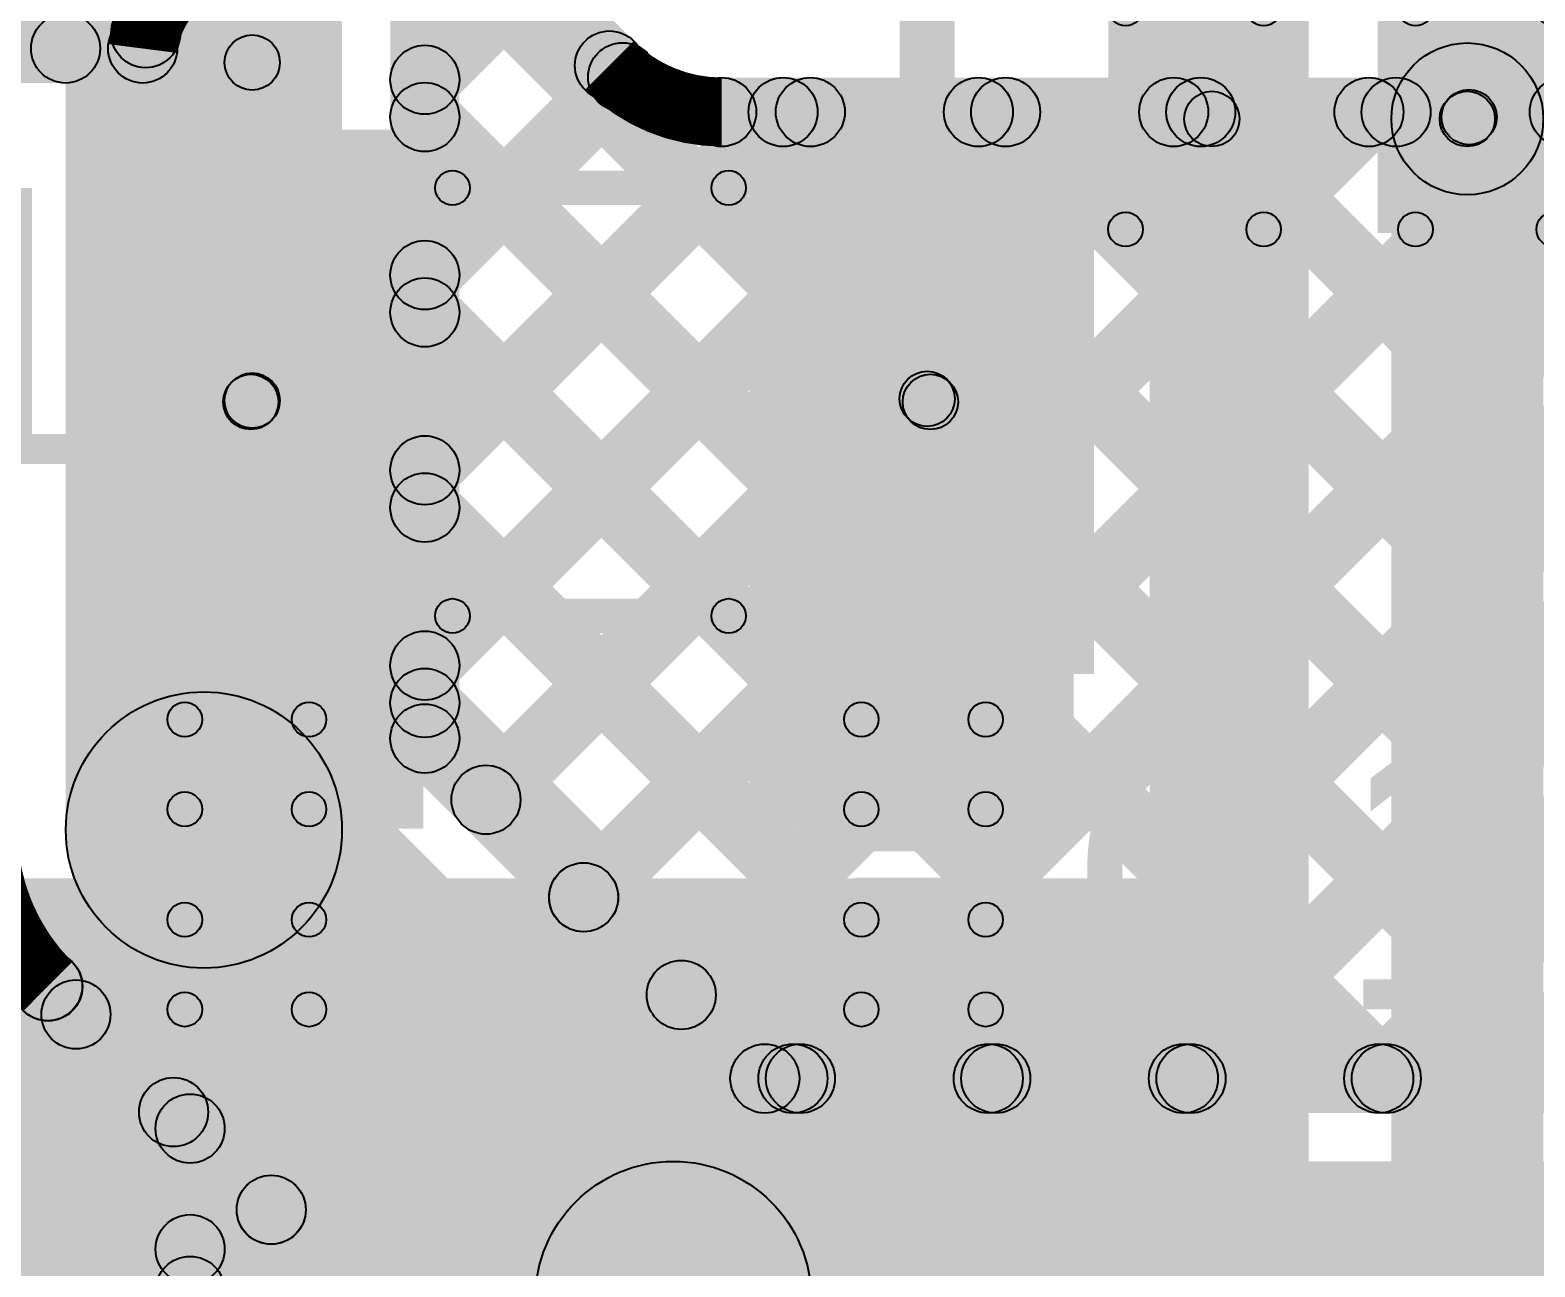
# Model space of a CAD drawing. Header units: millimetres. Extents: x -0.08 to 5.25, y -0.08 to 2.73.
# Drawn here: x 0.8248 to 1.0428, y 1.3357 to 1.5149 of the extents above; entities that cross this region are included whole.
import ezdxf

# ---------------------------------------------------------------- set-up
doc = ezdxf.new("R2010")
doc.units = ezdxf.units.MM
doc.header["$MEASUREMENT"] = 0
for name, color, linetype in [('BottomLayer', 5, 'Continuous'), ('TopLayer', 1, 'Continuous'), ('TopOverlay', 2, 'Continuous'), ('TopPaste', 8, 'Continuous'), ('TopSolder', 216, 'Continuous')]:
    doc.layers.add(name, color=color, linetype=linetype)

# ---------------------------------------------------------------- blocks, each defined once
blk = doc.blocks.new('C___0201_29')
at = {"layer": 'TopLayer'}
for points in [[(-0.01772, 0.00591), (-0.00591, 0.00591), (-0.00591, -0.00591), (-0.01772, -0.00591)], [(0.00591, 0.00591), (0.01772, 0.00591), (0.01772, -0.00591), (0.00591, -0.00591)]]:
    blk.add_hatch(color=1, dxfattribs=at).paths.add_polyline_path(points)
at = {"layer": 'TopOverlay'}
h = blk.add_hatch(color=2, dxfattribs=at)
edge = h.paths.add_edge_path()
edge.add_arc((-0.021, 0.009), 0.0025, 0, 360)
h = blk.add_hatch(color=2, dxfattribs=at)
edge = h.paths.add_edge_path()
edge.add_arc((-0.021, 0.009), 0.0025, 0, 360)
for points in [[(-0.021, 0.0065), (-0.021, 0.0115), (-0.008, 0.0115), (-0.008, 0.0065)], [(0.008, 0.0065), (0.008, 0.0115), (0.021, 0.0115), (0.021, 0.0065)], [(-0.0235, 0.009), (-0.0185, 0.009), (-0.0185, -0.009), (-0.0235, -0.009)], [(0.0185, 0.009), (0.0235, 0.009), (0.0235, -0.009), (0.0185, -0.009)], [(-0.021, -0.0115), (-0.021, -0.0065), (-0.008, -0.0065), (-0.008, -0.0115)], [(0.008, -0.0115), (0.008, -0.0065), (0.021, -0.0065), (0.021, -0.0115)]]:
    blk.add_hatch(color=2, dxfattribs=at).paths.add_polyline_path(points)
h = blk.add_hatch(color=2, dxfattribs=at)
edge = h.paths.add_edge_path()
edge.add_arc((-0.008, 0.009), 0.0025, 0, 360)
h = blk.add_hatch(color=2, dxfattribs=at)
edge = h.paths.add_edge_path()
edge.add_arc((0.008, 0.009), 0.0025, 0, 360)
h = blk.add_hatch(color=2, dxfattribs=at)
edge = h.paths.add_edge_path()
edge.add_arc((0.021, 0.009), 0.0025, 0, 360)
h = blk.add_hatch(color=2, dxfattribs=at)
edge = h.paths.add_edge_path()
edge.add_arc((0.021, 0.009), 0.0025, 0, 360)
h = blk.add_hatch(color=2, dxfattribs=at)
edge = h.paths.add_edge_path()
edge.add_arc((-0.021, -0.009), 0.0025, 0, 360)
h = blk.add_hatch(color=2, dxfattribs=at)
edge = h.paths.add_edge_path()
edge.add_arc((-0.021, -0.009), 0.0025, 0, 360)
h = blk.add_hatch(color=2, dxfattribs=at)
edge = h.paths.add_edge_path()
edge.add_arc((-0.008, -0.009), 0.0025, 0, 360)
h = blk.add_hatch(color=2, dxfattribs=at)
edge = h.paths.add_edge_path()
edge.add_arc((0.008, -0.009), 0.0025, 0, 360)
h = blk.add_hatch(color=2, dxfattribs=at)
edge = h.paths.add_edge_path()
edge.add_arc((0.021, -0.009), 0.0025, 0, 360)
h = blk.add_hatch(color=2, dxfattribs=at)
edge = h.paths.add_edge_path()
edge.add_arc((0.021, -0.009), 0.0025, 0, 360)
at = {"layer": 'TopPaste'}
for points in [[(-0.01772, 0.00591), (-0.00591, 0.00591), (-0.00591, -0.00591), (-0.01772, -0.00591)], [(0.00591, 0.00591), (0.01772, 0.00591), (0.01772, -0.00591), (0.00591, -0.00591)]]:
    blk.add_hatch(color=8, dxfattribs=at).paths.add_polyline_path(points)
at = {"layer": 'TopSolder'}
for points in [[(-0.02172, 0.00991), (-0.00191, 0.00991), (-0.00191, -0.00991), (-0.02172, -0.00991)], [(0.00191, 0.00991), (0.02172, 0.00991), (0.02172, -0.00991), (0.00191, -0.00991)]]:
    blk.add_hatch(color=216, dxfattribs=at).paths.add_polyline_path(points)
at = {"layer": 'TopOverlay'}
for centre in [(-0.021, 0.009), (-0.021, 0.009), (-0.008, 0.009), (0.008, 0.009), (0.021, 0.009), (0.021, 0.009), (-0.021, -0.009), (-0.021, -0.009), (-0.008, -0.009), (0.008, -0.009), (0.021, -0.009), (0.021, -0.009)]:
    blk.add_circle(centre, 0.0025, dxfattribs=at)
blk = doc.blocks.new('NX3215SA_32_768K_STD_MUA_8_43')
at = {"layer": 'TopLayer'}
for points in [[(-0.0689, 0.03543), (-0.02953, 0.03543), (-0.02953, -0.03543), (-0.0689, -0.03543)], [(0.02953, 0.03543), (0.0689, 0.03543), (0.0689, -0.03543), (0.02953, -0.03543)]]:
    blk.add_hatch(color=1, dxfattribs=at).paths.add_polyline_path(points)
at = {"layer": 'TopOverlay'}
h = blk.add_hatch(color=2, dxfattribs=at)
edge = h.paths.add_edge_path()
edge.add_arc((-0.02, 0.031), 0.0025, 0, 360)
for points in [[(0.02, 0.0335), (0.02, 0.0285), (-0.02, 0.0285), (-0.02, 0.0335)], [(0.02, -0.0285), (0.02, -0.0335), (-0.02, -0.0335), (-0.02, -0.0285)]]:
    blk.add_hatch(color=2, dxfattribs=at).paths.add_polyline_path(points)
h = blk.add_hatch(color=2, dxfattribs=at)
edge = h.paths.add_edge_path()
edge.add_arc((0.02, 0.031), 0.0025, 0, 360)
h = blk.add_hatch(color=2, dxfattribs=at)
edge = h.paths.add_edge_path()
edge.add_arc((-0.02, -0.031), 0.0025, 0, 360)
h = blk.add_hatch(color=2, dxfattribs=at)
edge = h.paths.add_edge_path()
edge.add_arc((0.02, -0.031), 0.0025, 0, 360)
at = {"layer": 'TopPaste'}
for points in [[(-0.0689, 0.03543), (-0.02953, 0.03543), (-0.02953, -0.03543), (-0.0689, -0.03543)], [(0.02953, 0.03543), (0.0689, 0.03543), (0.0689, -0.03543), (0.02953, -0.03543)]]:
    blk.add_hatch(color=8, dxfattribs=at).paths.add_polyline_path(points)
at = {"layer": 'TopSolder'}
for points in [[(-0.0729, 0.03943), (-0.02553, 0.03943), (-0.02553, -0.03943), (-0.0729, -0.03943)], [(0.02553, 0.03943), (0.0729, 0.03943), (0.0729, -0.03943), (0.02553, -0.03943)]]:
    blk.add_hatch(color=216, dxfattribs=at).paths.add_polyline_path(points)
at = {"layer": 'TopOverlay'}
for centre in [(-0.02, 0.031), (0.02, 0.031), (-0.02, -0.031), (0.02, -0.031)]:
    blk.add_circle(centre, 0.0025, dxfattribs=at)
blk = doc.blocks.new('C___0201_86')
at = {"layer": 'TopLayer'}
for points in [[(-0.01772, 0.00591), (-0.00591, 0.00591), (-0.00591, -0.00591), (-0.01772, -0.00591)], [(0.00591, 0.00591), (0.01772, 0.00591), (0.01772, -0.00591), (0.00591, -0.00591)]]:
    blk.add_hatch(color=1, dxfattribs=at).paths.add_polyline_path(points)
at = {"layer": 'TopOverlay'}
h = blk.add_hatch(color=2, dxfattribs=at)
edge = h.paths.add_edge_path()
edge.add_arc((-0.021, 0.009), 0.0025, 0, 360)
h = blk.add_hatch(color=2, dxfattribs=at)
edge = h.paths.add_edge_path()
edge.add_arc((-0.021, 0.009), 0.0025, 0, 360)
for points in [[(-0.021, 0.0065), (-0.021, 0.0115), (-0.008, 0.0115), (-0.008, 0.0065)], [(0.008, 0.0065), (0.008, 0.0115), (0.021, 0.0115), (0.021, 0.0065)], [(-0.0235, 0.009), (-0.0185, 0.009), (-0.0185, -0.009), (-0.0235, -0.009)], [(0.0185, 0.009), (0.0235, 0.009), (0.0235, -0.009), (0.0185, -0.009)], [(-0.021, -0.0115), (-0.021, -0.0065), (-0.008, -0.0065), (-0.008, -0.0115)], [(0.008, -0.0115), (0.008, -0.0065), (0.021, -0.0065), (0.021, -0.0115)]]:
    blk.add_hatch(color=2, dxfattribs=at).paths.add_polyline_path(points)
h = blk.add_hatch(color=2, dxfattribs=at)
edge = h.paths.add_edge_path()
edge.add_arc((-0.008, 0.009), 0.0025, 0, 360)
h = blk.add_hatch(color=2, dxfattribs=at)
edge = h.paths.add_edge_path()
edge.add_arc((0.008, 0.009), 0.0025, 0, 360)
h = blk.add_hatch(color=2, dxfattribs=at)
edge = h.paths.add_edge_path()
edge.add_arc((0.021, 0.009), 0.0025, 0, 360)
h = blk.add_hatch(color=2, dxfattribs=at)
edge = h.paths.add_edge_path()
edge.add_arc((0.021, 0.009), 0.0025, 0, 360)
h = blk.add_hatch(color=2, dxfattribs=at)
edge = h.paths.add_edge_path()
edge.add_arc((-0.021, -0.009), 0.0025, 0, 360)
h = blk.add_hatch(color=2, dxfattribs=at)
edge = h.paths.add_edge_path()
edge.add_arc((-0.021, -0.009), 0.0025, 0, 360)
h = blk.add_hatch(color=2, dxfattribs=at)
edge = h.paths.add_edge_path()
edge.add_arc((-0.008, -0.009), 0.0025, 0, 360)
h = blk.add_hatch(color=2, dxfattribs=at)
edge = h.paths.add_edge_path()
edge.add_arc((0.008, -0.009), 0.0025, 0, 360)
h = blk.add_hatch(color=2, dxfattribs=at)
edge = h.paths.add_edge_path()
edge.add_arc((0.021, -0.009), 0.0025, 0, 360)
h = blk.add_hatch(color=2, dxfattribs=at)
edge = h.paths.add_edge_path()
edge.add_arc((0.021, -0.009), 0.0025, 0, 360)
at = {"layer": 'TopPaste'}
for points in [[(-0.01772, 0.00591), (-0.00591, 0.00591), (-0.00591, -0.00591), (-0.01772, -0.00591)], [(0.00591, 0.00591), (0.01772, 0.00591), (0.01772, -0.00591), (0.00591, -0.00591)]]:
    blk.add_hatch(color=8, dxfattribs=at).paths.add_polyline_path(points)
at = {"layer": 'TopSolder'}
for points in [[(-0.02172, 0.00991), (-0.00191, 0.00991), (-0.00191, -0.00991), (-0.02172, -0.00991)], [(0.00191, 0.00991), (0.02172, 0.00991), (0.02172, -0.00991), (0.00191, -0.00991)]]:
    blk.add_hatch(color=216, dxfattribs=at).paths.add_polyline_path(points)
at = {"layer": 'TopOverlay'}
for centre in [(-0.021, 0.009), (-0.021, 0.009), (-0.008, 0.009), (0.008, 0.009), (0.021, 0.009), (0.021, 0.009), (-0.021, -0.009), (-0.021, -0.009), (-0.008, -0.009), (0.008, -0.009), (0.021, -0.009), (0.021, -0.009)]:
    blk.add_circle(centre, 0.0025, dxfattribs=at)
blk = doc.blocks.new('C___0402_89')
at = {"layer": 'TopLayer'}
for points in [[(-0.0275, -0.0125), (-0.0275, 0.0125), (-0.0095, 0.0125), (-0.0095, -0.0125)], [(0.0095, -0.0125), (0.0095, 0.0125), (0.0275, 0.0125), (0.0275, -0.0125)]]:
    blk.add_hatch(color=1, dxfattribs=at).paths.add_polyline_path(points)
at = {"layer": 'TopOverlay'}
h = blk.add_hatch(color=2, dxfattribs=at)
edge = h.paths.add_edge_path()
edge.add_arc((-0.031, 0.016), 0.0025, 0, 360)
h = blk.add_hatch(color=2, dxfattribs=at)
edge = h.paths.add_edge_path()
edge.add_arc((-0.031, 0.016), 0.0025, 0, 360)
for points in [[(-0.011, 0.0185), (-0.011, 0.0135), (-0.031, 0.0135), (-0.031, 0.0185)], [(0.031, 0.0185), (0.031, 0.0135), (0.011, 0.0135), (0.011, 0.0185)], [(-0.0335, 0.016), (-0.0285, 0.016), (-0.0285, -0.016), (-0.0335, -0.016)], [(0.0285, 0.016), (0.0335, 0.016), (0.0335, -0.016), (0.0285, -0.016)], [(-0.011, -0.0135), (-0.011, -0.0185), (-0.031, -0.0185), (-0.031, -0.0135)], [(0.031, -0.0135), (0.031, -0.0185), (0.011, -0.0185), (0.011, -0.0135)]]:
    blk.add_hatch(color=2, dxfattribs=at).paths.add_polyline_path(points)
h = blk.add_hatch(color=2, dxfattribs=at)
edge = h.paths.add_edge_path()
edge.add_arc((-0.011, 0.016), 0.0025, 0, 360)
h = blk.add_hatch(color=2, dxfattribs=at)
edge = h.paths.add_edge_path()
edge.add_arc((0.011, 0.016), 0.0025, 0, 360)
h = blk.add_hatch(color=2, dxfattribs=at)
edge = h.paths.add_edge_path()
edge.add_arc((0.031, 0.016), 0.0025, 0, 360)
h = blk.add_hatch(color=2, dxfattribs=at)
edge = h.paths.add_edge_path()
edge.add_arc((0.031, 0.016), 0.0025, 0, 360)
h = blk.add_hatch(color=2, dxfattribs=at)
edge = h.paths.add_edge_path()
edge.add_arc((-0.031, -0.016), 0.0025, 0, 360)
h = blk.add_hatch(color=2, dxfattribs=at)
edge = h.paths.add_edge_path()
edge.add_arc((-0.031, -0.016), 0.0025, 0, 360)
h = blk.add_hatch(color=2, dxfattribs=at)
edge = h.paths.add_edge_path()
edge.add_arc((-0.011, -0.016), 0.0025, 0, 360)
h = blk.add_hatch(color=2, dxfattribs=at)
edge = h.paths.add_edge_path()
edge.add_arc((0.011, -0.016), 0.0025, 0, 360)
h = blk.add_hatch(color=2, dxfattribs=at)
edge = h.paths.add_edge_path()
edge.add_arc((0.031, -0.016), 0.0025, 0, 360)
h = blk.add_hatch(color=2, dxfattribs=at)
edge = h.paths.add_edge_path()
edge.add_arc((0.031, -0.016), 0.0025, 0, 360)
at = {"layer": 'TopPaste'}
for points in [[(-0.0275, -0.0125), (-0.0275, 0.0125), (-0.0095, 0.0125), (-0.0095, -0.0125)], [(0.0095, -0.0125), (0.0095, 0.0125), (0.0275, 0.0125), (0.0275, -0.0125)]]:
    blk.add_hatch(color=8, dxfattribs=at).paths.add_polyline_path(points)
at = {"layer": 'TopSolder'}
for points in [[(-0.0315, -0.0165), (-0.0315, 0.0165), (-0.0055, 0.0165), (-0.0055, -0.0165)], [(0.0055, -0.0165), (0.0055, 0.0165), (0.0315, 0.0165), (0.0315, -0.0165)]]:
    blk.add_hatch(color=216, dxfattribs=at).paths.add_polyline_path(points)
at = {"layer": 'TopOverlay'}
for centre in [(-0.031, 0.016), (-0.031, 0.016), (-0.011, 0.016), (0.011, 0.016), (0.031, 0.016), (0.031, 0.016), (-0.031, -0.016), (-0.031, -0.016), (-0.011, -0.016), (0.011, -0.016), (0.031, -0.016), (0.031, -0.016)]:
    blk.add_circle(centre, 0.0025, dxfattribs=at)

msp = doc.modelspace()

# ---------------------------------------------------------------- hatches: boundary and pattern name
at = {"layer": 'BottomLayer'}
for points in [[(0.87, 1.399), (0.83, 1.399), (0.83, 2.07857), (0.87, 2.07857)], [(0.87846, 1.53294), (0.88554, 1.54001), (0.91227, 1.51327), (0.9052, 1.5062)], [(0.87846, 1.53294), (0.88554, 1.54001), (0.91227, 1.51327), (0.9052, 1.5062)], [(0.887, 1.41225), (0.877, 1.41225), (0.877, 1.53647), (0.887, 1.53647)], [(0.887, 1.41225), (0.877, 1.41225), (0.877, 1.53647), (0.887, 1.53647)], [(0.87846, 1.52702), (0.88554, 1.53409), (1.05309, 1.36654), (1.04602, 1.35946)], [(0.87846, 1.52702), (0.88554, 1.53409), (1.05309, 1.36654), (1.04602, 1.35946)], [(0.88554, 1.50413), (0.87846, 1.5112), (0.89287, 1.52561), (0.89994, 1.51853)], [(0.88554, 1.50413), (0.87846, 1.5112), (0.89287, 1.5256), (0.89994, 1.51853)], [(0.88554, 1.47585), (0.87846, 1.48292), (0.90711, 1.51156), (0.91418, 1.50449)], [(0.88554, 1.47585), (0.87846, 1.48292), (0.90711, 1.51156), (0.91418, 1.50449)], [(0.88554, 1.44756), (0.87846, 1.45463), (0.93037, 1.50654), (0.93744, 1.49946)], [(0.88554, 1.41928), (0.87846, 1.42635), (0.95865, 1.50654), (0.96572, 1.49946)], [(0.88554, 1.44756), (0.87846, 1.45463), (0.93037, 1.50654), (0.93744, 1.49946)], [(0.88554, 1.41928), (0.87846, 1.42635), (0.95865, 1.50654), (0.96572, 1.49946)], [(0.8944, 1.39986), (0.88733, 1.40693), (0.98694, 1.50654), (0.99401, 1.49946)], [(0.8944, 1.39986), (0.88733, 1.40693), (0.98694, 1.50654), (0.99401, 1.49946)], [(0.90854, 1.38571), (0.90147, 1.39279), (1.01522, 1.50654), (1.02229, 1.49946)], [(0.90854, 1.38571), (0.90147, 1.39279), (1.01522, 1.50654), (1.02229, 1.49946)], [(0.92268, 1.37157), (0.91561, 1.37864), (1.0435, 1.50654), (1.05058, 1.49946)], [(0.92268, 1.37157), (0.91561, 1.37864), (1.0435, 1.50654), (1.05057, 1.49946)], [(0.925, 1.498), (0.925, 1.508), (1.24984, 1.508), (1.24984, 1.498)], [(0.925, 1.498), (0.925, 1.508), (1.24984, 1.508), (1.24984, 1.498)], [(0.93886, 1.35946), (0.93179, 1.36654), (1.07179, 1.50654), (1.07886, 1.49946)], [(0.93886, 1.35946), (0.93179, 1.36654), (1.07179, 1.50654), (1.07886, 1.49946)], [(0.9343, 1.49946), (0.94137, 1.50654), (1.08137, 1.36654), (1.0743, 1.35946)], [(0.9343, 1.49946), (0.94137, 1.50654), (1.08137, 1.36654), (1.0743, 1.35946)], [(0.96714, 1.35946), (0.96007, 1.36654), (1.10007, 1.50654), (1.10714, 1.49946)], [(0.96714, 1.35946), (0.96007, 1.36654), (1.10007, 1.50654), (1.10714, 1.49946)], [(0.96258, 1.49946), (0.96966, 1.50654), (1.05215, 1.42404), (1.04508, 1.41697)], [(0.96259, 1.49946), (0.96966, 1.50654), (1.05215, 1.42404), (1.04508, 1.41697)], [(0.99087, 1.49946), (0.99794, 1.50654), (1.0589, 1.44557), (1.05183, 1.4385)], [(0.99087, 1.49946), (0.99794, 1.50654), (1.0589, 1.44557), (1.05183, 1.4385)], [(1.01915, 1.49946), (1.02622, 1.50654), (1.08106, 1.4517), (1.07399, 1.44462)], [(1.01915, 1.49946), (1.02622, 1.50654), (1.08106, 1.4517), (1.07399, 1.44462)], [(0.87846, 1.49873), (0.88554, 1.5058), (1.0248, 1.36654), (1.01773, 1.35946)], [(0.87846, 1.49873), (0.88554, 1.5058), (1.0248, 1.36654), (1.01773, 1.35946)], [(0.87846, 1.47045), (0.88554, 1.47752), (0.99652, 1.36654), (0.98945, 1.35946)], [(0.87846, 1.47045), (0.88554, 1.47752), (0.99652, 1.36654), (0.98945, 1.35946)], [(0.87846, 1.44216), (0.88554, 1.44923), (0.96823, 1.36654), (0.96116, 1.35946)], [(0.87846, 1.44216), (0.88554, 1.44923), (0.96823, 1.36654), (0.96116, 1.35946)], [(0.99543, 1.35946), (0.98836, 1.36654), (1.04522, 1.42339), (1.05229, 1.41632)], [(0.99543, 1.35946), (0.98836, 1.36654), (1.04522, 1.42339), (1.05229, 1.41632)], [(0.87846, 1.41388), (0.88554, 1.42095), (0.93995, 1.36654), (0.93288, 1.35946)], [(0.87846, 1.41388), (0.88554, 1.42095), (0.93995, 1.36654), (0.93288, 1.35946)], [(0.87846, 1.40872), (0.88554, 1.41579), (0.93479, 1.36654), (0.92772, 1.35946)], [(0.87846, 1.40872), (0.88554, 1.41579), (0.93479, 1.36654), (0.92772, 1.35946)], [(0.83586, 1.38486), (0.86414, 1.41314), (0.93214, 1.34514), (0.90386, 1.31686)], [(1.02371, 1.35946), (1.01664, 1.36654), (1.0575, 1.4074), (1.06457, 1.40033)], [(1.02371, 1.35946), (1.01664, 1.36654), (1.0575, 1.4074), (1.06457, 1.40033)], [(0.79267, 1.38653), (0.79975, 1.3936), (0.93081, 1.26254), (0.92374, 1.25546)], [(0.82386, 1.37281), (0.83094, 1.37988), (0.89888, 1.31194), (0.89181, 1.30486)], [(0.67854, 1.21228), (0.67146, 1.21935), (0.82793, 1.37581), (0.835, 1.36874)], [(0.93125, 1.358), (0.93125, 1.368), (1.531, 1.368), (1.531, 1.358)], [(0.93125, 1.358), (0.93125, 1.368), (1.531, 1.368), (1.531, 1.358)], [(0.79198, 1.35894), (0.79905, 1.36601), (0.91667, 1.24839), (0.9096, 1.24132)], [(0.67854, 1.18399), (0.67146, 1.19106), (0.84207, 1.36167), (0.84914, 1.3546)], [(0.84446, 1.35221), (0.85154, 1.35928), (0.89888, 1.31194), (0.89181, 1.30486)], [(0.853, 0.54327), (0.843, 0.54327), (0.843, 1.35575), (0.853, 1.35575)], [(0.918, 1.311), (0.918, 1.351), (1.531, 1.351), (1.531, 1.311)], [(0.67854, 1.15571), (0.67146, 1.16278), (0.85621, 1.34753), (0.86329, 1.34046)], [(0.85154, 1.32871), (0.84446, 1.33578), (0.85621, 1.34753), (0.86329, 1.34046)], [(0.84446, 1.33474), (0.85154, 1.34181), (0.93081, 1.26254), (0.92374, 1.25546)]]:
    msp.add_hatch(color=5, dxfattribs=at).paths.add_polyline_path(points)
h = msp.add_hatch(color=5, dxfattribs=at)
edge = h.paths.add_edge_path()
edge.add_arc((0.90874, 1.50974), 0.005, 0, 360)
h = msp.add_hatch(color=5, dxfattribs=at)
edge = h.paths.add_edge_path()
edge.add_arc((0.90874, 1.50974), 0.005, 0, 360)
h = msp.add_hatch(color=5, dxfattribs=at)
edge = h.paths.add_edge_path()
edge.add_arc((0.90874, 1.50974), 0.005, 0, 360)
h = msp.add_hatch(color=5, dxfattribs=at)
edge = h.paths.add_edge_path()
edge.add_arc((0.90874, 1.50974), 0.005, 0, 360)
h = msp.add_hatch(color=5, dxfattribs=at)
edge = h.paths.add_edge_path()
edge.add_arc((0.90874, 1.50974), 0.005, 0, 360)
h = msp.add_hatch(color=5, dxfattribs=at)
edge = h.paths.add_edge_path()
edge.add_arc((0.90874, 1.50974), 0.005, 0, 360)
h = msp.add_hatch(color=5, dxfattribs=at)
edge = h.paths.add_edge_path()
edge.add_arc((0.91065, 1.50803), 0.005, 0, 360)
h = msp.add_hatch(color=5, dxfattribs=at)
edge = h.paths.add_edge_path()
edge.add_arc((0.91065, 1.50803), 0.005, 0, 360)
h = msp.add_hatch(color=5, dxfattribs=at)
edge = h.paths.add_edge_path()
edge.add_arc((0.882, 1.50767), 0.005, 0, 360)
h = msp.add_hatch(color=5, dxfattribs=at)
edge = h.paths.add_edge_path()
edge.add_arc((0.882, 1.50767), 0.005, 0, 360)
h = msp.add_hatch(color=5, dxfattribs=at)
edge = h.paths.add_edge_path()
edge.add_arc((0.882, 1.50227), 0.005, 0, 360)
h = msp.add_hatch(color=5, dxfattribs=at)
edge = h.paths.add_edge_path()
edge.add_arc((0.882, 1.50227), 0.005, 0, 360)
h = msp.add_hatch(color=5, dxfattribs=at)
edge = h.paths.add_edge_path()
edge.add_arc((0.925, 1.503), 0.005, 0, 360)
h = msp.add_hatch(color=5, dxfattribs=at)
edge = h.paths.add_edge_path()
edge.add_arc((0.925, 1.503), 0.005, 0, 360)
h = msp.add_hatch(color=5, dxfattribs=at)
edge = h.paths.add_edge_path()
edge.add_arc((0.925, 1.503), 0.005, 0, 360)
h = msp.add_hatch(color=5, dxfattribs=at)
edge = h.paths.add_edge_path()
edge.add_arc((0.925, 1.503), 0.005, 0, 360)
h = msp.add_hatch(color=5, dxfattribs=at)
edge = h.paths.add_edge_path()
edge.add_arc((0.925, 1.503), 0.005, 0, 360)
h = msp.add_hatch(color=5, dxfattribs=at)
edge = h.paths.add_edge_path()
edge.add_arc((0.925, 1.503), 0.005, 0, 360)
h = msp.add_hatch(color=5, dxfattribs=at)
edge = h.paths.add_edge_path()
edge.add_arc((0.9339, 1.503), 0.005, 0, 360)
h = msp.add_hatch(color=5, dxfattribs=at)
edge = h.paths.add_edge_path()
edge.add_arc((0.9339, 1.503), 0.005, 0, 360)
h = msp.add_hatch(color=5, dxfattribs=at)
edge = h.paths.add_edge_path()
edge.add_arc((0.93784, 1.503), 0.005, 0, 360)
h = msp.add_hatch(color=5, dxfattribs=at)
edge = h.paths.add_edge_path()
edge.add_arc((0.93784, 1.503), 0.005, 0, 360)
h = msp.add_hatch(color=5, dxfattribs=at)
edge = h.paths.add_edge_path()
edge.add_arc((0.96219, 1.503), 0.005, 0, 360)
h = msp.add_hatch(color=5, dxfattribs=at)
edge = h.paths.add_edge_path()
edge.add_arc((0.96219, 1.503), 0.005, 0, 360)
h = msp.add_hatch(color=5, dxfattribs=at)
edge = h.paths.add_edge_path()
edge.add_arc((0.96612, 1.503), 0.005, 0, 360)
h = msp.add_hatch(color=5, dxfattribs=at)
edge = h.paths.add_edge_path()
edge.add_arc((0.96612, 1.503), 0.005, 0, 360)
h = msp.add_hatch(color=5, dxfattribs=at)
edge = h.paths.add_edge_path()
edge.add_arc((0.99047, 1.503), 0.005, 0, 360)
h = msp.add_hatch(color=5, dxfattribs=at)
edge = h.paths.add_edge_path()
edge.add_arc((0.99047, 1.503), 0.005, 0, 360)
h = msp.add_hatch(color=5, dxfattribs=at)
edge = h.paths.add_edge_path()
edge.add_arc((0.9944, 1.503), 0.005, 0, 360)
h = msp.add_hatch(color=5, dxfattribs=at)
edge = h.paths.add_edge_path()
edge.add_arc((0.9944, 1.503), 0.005, 0, 360)
h = msp.add_hatch(color=5, dxfattribs=at)
edge = h.paths.add_edge_path()
edge.add_arc((1.01876, 1.503), 0.005, 0, 360)
h = msp.add_hatch(color=5, dxfattribs=at)
edge = h.paths.add_edge_path()
edge.add_arc((1.01876, 1.503), 0.005, 0, 360)
h = msp.add_hatch(color=5, dxfattribs=at)
edge = h.paths.add_edge_path()
edge.add_arc((1.02269, 1.503), 0.005, 0, 360)
h = msp.add_hatch(color=5, dxfattribs=at)
edge = h.paths.add_edge_path()
edge.add_arc((1.02269, 1.503), 0.005, 0, 360)
h = msp.add_hatch(color=5, dxfattribs=at)
edge = h.paths.add_edge_path()
edge.add_arc((1.04704, 1.503), 0.005, 0, 360)
h = msp.add_hatch(color=5, dxfattribs=at)
edge = h.paths.add_edge_path()
edge.add_arc((1.04704, 1.503), 0.005, 0, 360)
h = msp.add_hatch(color=5, dxfattribs=at)
edge = h.paths.add_edge_path()
edge.add_arc((0.882, 1.47938), 0.005, 0, 360)
h = msp.add_hatch(color=5, dxfattribs=at)
edge = h.paths.add_edge_path()
edge.add_arc((0.882, 1.47938), 0.005, 0, 360)
h = msp.add_hatch(color=5, dxfattribs=at)
edge = h.paths.add_edge_path()
edge.add_arc((0.882, 1.47398), 0.005, 0, 360)
h = msp.add_hatch(color=5, dxfattribs=at)
edge = h.paths.add_edge_path()
edge.add_arc((0.882, 1.47398), 0.005, 0, 360)
h = msp.add_hatch(color=5, dxfattribs=at)
edge = h.paths.add_edge_path()
edge.add_arc((0.882, 1.4511), 0.005, 0, 360)
h = msp.add_hatch(color=5, dxfattribs=at)
edge = h.paths.add_edge_path()
edge.add_arc((0.882, 1.4511), 0.005, 0, 360)
h = msp.add_hatch(color=5, dxfattribs=at)
edge = h.paths.add_edge_path()
edge.add_arc((0.882, 1.4457), 0.005, 0, 360)
h = msp.add_hatch(color=5, dxfattribs=at)
edge = h.paths.add_edge_path()
edge.add_arc((0.882, 1.4457), 0.005, 0, 360)
h = msp.add_hatch(color=5, dxfattribs=at)
edge = h.paths.add_edge_path()
edge.add_arc((0.882, 1.42281), 0.005, 0, 360)
h = msp.add_hatch(color=5, dxfattribs=at)
edge = h.paths.add_edge_path()
edge.add_arc((0.882, 1.42281), 0.005, 0, 360)
h = msp.add_hatch(color=5, dxfattribs=at)
edge = h.paths.add_edge_path()
edge.add_arc((0.882, 1.41741), 0.005, 0, 360)
h = msp.add_hatch(color=5, dxfattribs=at)
edge = h.paths.add_edge_path()
edge.add_arc((0.882, 1.41741), 0.005, 0, 360)
h = msp.add_hatch(color=5, dxfattribs=at)
edge = h.paths.add_edge_path()
edge.add_arc((0.85, 1.399), 0.02, 0, 360)
h = msp.add_hatch(color=5, dxfattribs=at)
edge = h.paths.add_edge_path()
edge.add_arc((0.85, 1.399), 0.02, 0, 360)
h = msp.add_hatch(color=5, dxfattribs=at)
edge = h.paths.add_edge_path()
edge.add_arc((0.882, 1.41225), 0.005, 0, 360)
h = msp.add_hatch(color=5, dxfattribs=at)
edge = h.paths.add_edge_path()
edge.add_arc((0.882, 1.41225), 0.005, 0, 360)
h = msp.add_hatch(color=5, dxfattribs=at)
edge = h.paths.add_edge_path()
edge.add_arc((0.882, 1.41225), 0.005, 0, 360)
h = msp.add_hatch(color=5, dxfattribs=at)
edge = h.paths.add_edge_path()
edge.add_arc((0.882, 1.41225), 0.005, 0, 360)
h = msp.add_hatch(color=5, dxfattribs=at)
edge = h.paths.add_edge_path()
edge.add_arc((0.89086, 1.40339), 0.005, 0, 360)
h = msp.add_hatch(color=5, dxfattribs=at)
edge = h.paths.add_edge_path()
edge.add_arc((0.89086, 1.40339), 0.005, 0, 360)
h = msp.add_hatch(color=5, dxfattribs=at)
edge = h.paths.add_edge_path()
edge.add_arc((0.90501, 1.38925), 0.005, 0, 360)
h = msp.add_hatch(color=5, dxfattribs=at)
edge = h.paths.add_edge_path()
edge.add_arc((0.905, 1.38925), 0.005, 0, 360)
h = msp.add_hatch(color=5, dxfattribs=at)
edge = h.paths.add_edge_path()
edge.add_arc((0.82737, 1.37637), 0.005, 0, 360)
h = msp.add_hatch(color=5, dxfattribs=at)
edge = h.paths.add_edge_path()
edge.add_arc((0.8274, 1.37634), 0.005, 0, 360)
h = msp.add_hatch(color=5, dxfattribs=at)
edge = h.paths.add_edge_path()
edge.add_arc((0.8274, 1.37634), 0.005, 0, 360)
h = msp.add_hatch(color=5, dxfattribs=at)
edge = h.paths.add_edge_path()
edge.add_arc((0.91915, 1.37511), 0.005, 0, 360)
h = msp.add_hatch(color=5, dxfattribs=at)
edge = h.paths.add_edge_path()
edge.add_arc((0.91915, 1.37511), 0.005, 0, 360)
h = msp.add_hatch(color=5, dxfattribs=at)
edge = h.paths.add_edge_path()
edge.add_arc((0.83147, 1.37228), 0.005, 0, 360)
h = msp.add_hatch(color=5, dxfattribs=at)
edge = h.paths.add_edge_path()
edge.add_arc((0.93125, 1.363), 0.005, 0, 360)
h = msp.add_hatch(color=5, dxfattribs=at)
edge = h.paths.add_edge_path()
edge.add_arc((0.93125, 1.363), 0.005, 0, 360)
h = msp.add_hatch(color=5, dxfattribs=at)
edge = h.paths.add_edge_path()
edge.add_arc((0.93125, 1.363), 0.005, 0, 360)
h = msp.add_hatch(color=5, dxfattribs=at)
edge = h.paths.add_edge_path()
edge.add_arc((0.93125, 1.363), 0.005, 0, 360)
h = msp.add_hatch(color=5, dxfattribs=at)
edge = h.paths.add_edge_path()
edge.add_arc((0.93532, 1.363), 0.005, 0, 360)
h = msp.add_hatch(color=5, dxfattribs=at)
edge = h.paths.add_edge_path()
edge.add_arc((0.93532, 1.363), 0.005, 0, 360)
h = msp.add_hatch(color=5, dxfattribs=at)
edge = h.paths.add_edge_path()
edge.add_arc((0.93641, 1.363), 0.005, 0, 360)
h = msp.add_hatch(color=5, dxfattribs=at)
edge = h.paths.add_edge_path()
edge.add_arc((0.93641, 1.363), 0.005, 0, 360)
h = msp.add_hatch(color=5, dxfattribs=at)
edge = h.paths.add_edge_path()
edge.add_arc((0.96361, 1.363), 0.005, 0, 360)
h = msp.add_hatch(color=5, dxfattribs=at)
edge = h.paths.add_edge_path()
edge.add_arc((0.96361, 1.363), 0.005, 0, 360)
h = msp.add_hatch(color=5, dxfattribs=at)
edge = h.paths.add_edge_path()
edge.add_arc((0.9647, 1.363), 0.005, 0, 360)
h = msp.add_hatch(color=5, dxfattribs=at)
edge = h.paths.add_edge_path()
edge.add_arc((0.9647, 1.363), 0.005, 0, 360)
h = msp.add_hatch(color=5, dxfattribs=at)
edge = h.paths.add_edge_path()
edge.add_arc((0.99189, 1.363), 0.005, 0, 360)
h = msp.add_hatch(color=5, dxfattribs=at)
edge = h.paths.add_edge_path()
edge.add_arc((0.99189, 1.363), 0.005, 0, 360)
h = msp.add_hatch(color=5, dxfattribs=at)
edge = h.paths.add_edge_path()
edge.add_arc((0.99298, 1.363), 0.005, 0, 360)
h = msp.add_hatch(color=5, dxfattribs=at)
edge = h.paths.add_edge_path()
edge.add_arc((0.99298, 1.363), 0.005, 0, 360)
h = msp.add_hatch(color=5, dxfattribs=at)
edge = h.paths.add_edge_path()
edge.add_arc((1.02018, 1.363), 0.005, 0, 360)
h = msp.add_hatch(color=5, dxfattribs=at)
edge = h.paths.add_edge_path()
edge.add_arc((1.02018, 1.363), 0.005, 0, 360)
h = msp.add_hatch(color=5, dxfattribs=at)
edge = h.paths.add_edge_path()
edge.add_arc((1.02127, 1.363), 0.005, 0, 360)
h = msp.add_hatch(color=5, dxfattribs=at)
edge = h.paths.add_edge_path()
edge.add_arc((1.02127, 1.363), 0.005, 0, 360)
h = msp.add_hatch(color=5, dxfattribs=at)
edge = h.paths.add_edge_path()
edge.add_arc((0.84561, 1.35814), 0.005, 0, 360)
h = msp.add_hatch(color=5, dxfattribs=at)
edge = h.paths.add_edge_path()
edge.add_arc((0.848, 1.35575), 0.005, 0, 360)
h = msp.add_hatch(color=5, dxfattribs=at)
edge = h.paths.add_edge_path()
edge.add_arc((0.848, 1.35575), 0.005, 0, 360)
h = msp.add_hatch(color=5, dxfattribs=at)
edge = h.paths.add_edge_path()
edge.add_arc((0.918, 1.331), 0.02, 0, 360)
h = msp.add_hatch(color=5, dxfattribs=at)
edge = h.paths.add_edge_path()
edge.add_arc((0.918, 1.331), 0.02, 0, 360)
h = msp.add_hatch(color=5, dxfattribs=at)
edge = h.paths.add_edge_path()
edge.add_arc((0.85975, 1.34399), 0.005, 0, 360)
h = msp.add_hatch(color=5, dxfattribs=at)
edge = h.paths.add_edge_path()
edge.add_arc((0.85975, 1.344), 0.005, 0, 360)
h = msp.add_hatch(color=5, dxfattribs=at)
edge = h.paths.add_edge_path()
edge.add_arc((0.848, 1.33828), 0.005, 0, 360)
h = msp.add_hatch(color=5, dxfattribs=at)
edge = h.paths.add_edge_path()
edge.add_arc((0.848, 1.33224), 0.005, 0, 360)
at = {"layer": 'TopLayer'}
for points in [[(0.74677, 1.60214), (0.75384, 1.60921), (0.84511, 1.51795), (0.83804, 1.51088)], [(0.8335, 1.50866), (0.82643, 1.51573), (0.91365, 1.60295), (0.92072, 1.59588)], [(0.95877, 1.46146), (0.95077, 1.46146), (0.95077, 1.58006), (0.95877, 1.58006)], [(1.03726, 1.50226), (1.02926, 1.50226), (1.02926, 1.57981), (1.03726, 1.57981)], [(0.85983, 1.50734), (0.85417, 1.513), (0.86708, 1.52592), (0.87274, 1.52026)], [(1, 1.502), (0.992, 1.502), (0.992, 1.52566), (1, 1.52566)], [(1.022, 1.503), (1.044, 1.503), (1.044, 1.521), (1.022, 1.521)], [(0.81877, 1.5072), (0.81877, 1.5172), (0.84113, 1.5172), (0.84113, 1.5072)], [(0.987, 1.384), (1.01, 1.384), (1.01, 1.518), (0.987, 1.518)], [(0.861, 1.4612), (0.853, 1.4612), (0.853, 1.51017), (0.861, 1.51017)], [(1.03583, 1.49917), (1.03017, 1.50483), (1.03043, 1.50508), (1.03608, 1.49943)], [(1.044, 1.274), (1.022, 1.274), (1.022, 1.502), (1.044, 1.502)], [(0.83077, 1.3992), (0.88177, 1.3992), (0.88177, 1.5002), (0.83077, 1.5002)], [(0.929, 1.399), (0.976, 1.399), (0.976, 1.5), (0.929, 1.5)], [(0.85963, 1.45818), (0.85397, 1.46383), (0.85417, 1.46403), (0.85983, 1.45838)], [(0.95194, 1.45863), (0.9576, 1.46429), (0.95806, 1.46383), (0.9524, 1.45818)], [(0.746, 1.185), (1.01, 1.185), (1.01, 1.392), (0.746, 1.392)]]:
    msp.add_hatch(color=1, dxfattribs=at).paths.add_polyline_path(points)
h = msp.add_hatch(color=1, dxfattribs=at)
edge = h.paths.add_edge_path()
edge.add_arc((0.84157, 1.51441), 0.005, 0, 360)
h = msp.add_hatch(color=1, dxfattribs=at)
edge = h.paths.add_edge_path()
edge.add_arc((0.82996, 1.5122), 0.005, 0, 360)
h = msp.add_hatch(color=1, dxfattribs=at)
edge = h.paths.add_edge_path()
edge.add_arc((0.84113, 1.5122), 0.005, 0, 360)
h = msp.add_hatch(color=1, dxfattribs=at)
edge = h.paths.add_edge_path()
edge.add_arc((0.84113, 1.5122), 0.005, 0, 360)
h = msp.add_hatch(color=1, dxfattribs=at)
edge = h.paths.add_edge_path()
edge.add_arc((0.84113, 1.5122), 0.005, 0, 360)
h = msp.add_hatch(color=1, dxfattribs=at)
edge = h.paths.add_edge_path()
edge.add_arc((0.857, 1.51017), 0.004, 0, 360)
h = msp.add_hatch(color=1, dxfattribs=at)
edge = h.paths.add_edge_path()
edge.add_arc((0.857, 1.51017), 0.004, 0, 360)
h = msp.add_hatch(color=1, dxfattribs=at)
edge = h.paths.add_edge_path()
edge.add_arc((1.033, 1.502), 0.011, 0, 360)
h = msp.add_hatch(color=1, dxfattribs=at)
edge = h.paths.add_edge_path()
edge.add_arc((1.03326, 1.50226), 0.004, 0, 360)
h = msp.add_hatch(color=1, dxfattribs=at)
edge = h.paths.add_edge_path()
edge.add_arc((1.03326, 1.50226), 0.004, 0, 360)
h = msp.add_hatch(color=1, dxfattribs=at)
edge = h.paths.add_edge_path()
edge.add_arc((0.996, 1.502), 0.004, 0, 360)
h = msp.add_hatch(color=1, dxfattribs=at)
edge = h.paths.add_edge_path()
edge.add_arc((1.033, 1.502), 0.004, 0, 360)
h = msp.add_hatch(color=1, dxfattribs=at)
edge = h.paths.add_edge_path()
edge.add_arc((0.8568, 1.46101), 0.004, 0, 360)
h = msp.add_hatch(color=1, dxfattribs=at)
edge = h.paths.add_edge_path()
edge.add_arc((0.857, 1.4612), 0.004, 0, 360)
h = msp.add_hatch(color=1, dxfattribs=at)
edge = h.paths.add_edge_path()
edge.add_arc((0.857, 1.4612), 0.004, 0, 360)
h = msp.add_hatch(color=1, dxfattribs=at)
edge = h.paths.add_edge_path()
edge.add_arc((0.95477, 1.46146), 0.004, 0, 360)
h = msp.add_hatch(color=1, dxfattribs=at)
edge = h.paths.add_edge_path()
edge.add_arc((0.95477, 1.46146), 0.004, 0, 360)
h = msp.add_hatch(color=1, dxfattribs=at)
edge = h.paths.add_edge_path()
edge.add_arc((0.95523, 1.46101), 0.004, 0, 360)

# ---------------------------------------------------------------- linework, layer by layer
at = {"layer": 'BottomLayer', "const_width": 0.01}
for points in [[(0.925, 1.503, -0.198912), (0.90874, 1.50974)], [(0.925, 1.503, -0.198912), (0.90874, 1.50974)], [(0.925, 1.503, -0.198912), (0.90874, 1.50974)], [(0.925, 1.503, -0.198912), (0.90874, 1.50974)], [(0.82737, 1.37637, -0.198912), (0.818, 1.399)], [(0.8274, 1.37634, -0.199231), (0.818, 1.399)]]:
    msp.add_lwpolyline(points, format="xyb", dxfattribs=at)
at = {"layer": 'BottomLayer'}
for centre, radius in [((0.90874, 1.50974), 0.005), ((0.90874, 1.50974), 0.005), ((0.90874, 1.50974), 0.005), ((0.90874, 1.50974), 0.005), ((0.90874, 1.50974), 0.005), ((0.90874, 1.50974), 0.005), ((0.91065, 1.50803), 0.005), ((0.91065, 1.50803), 0.005), ((0.882, 1.50767), 0.005), ((0.882, 1.50767), 0.005), ((0.882, 1.50227), 0.005), ((0.882, 1.50227), 0.005), ((0.925, 1.503), 0.005), ((0.925, 1.503), 0.005), ((0.925, 1.503), 0.005), ((0.925, 1.503), 0.005), ((0.925, 1.503), 0.005), ((0.925, 1.503), 0.005), ((0.9339, 1.503), 0.005), ((0.9339, 1.503), 0.005), ((0.93784, 1.503), 0.005), ((0.93784, 1.503), 0.005), ((0.96219, 1.503), 0.005), ((0.96219, 1.503), 0.005), ((0.96612, 1.503), 0.005), ((0.96612, 1.503), 0.005), ((0.99047, 1.503), 0.005), ((0.99047, 1.503), 0.005), ((0.9944, 1.503), 0.005), ((0.9944, 1.503), 0.005), ((1.01876, 1.503), 0.005), ((1.01876, 1.503), 0.005), ((1.02269, 1.503), 0.005), ((1.02269, 1.503), 0.005), ((1.04704, 1.503), 0.005), ((1.04704, 1.503), 0.005), ((0.882, 1.47938), 0.005), ((0.882, 1.47938), 0.005), ((0.882, 1.47398), 0.005), ((0.882, 1.47398), 0.005), ((0.882, 1.4511), 0.005), ((0.882, 1.4511), 0.005), ((0.882, 1.4457), 0.005), ((0.882, 1.4457), 0.005), ((0.882, 1.42281), 0.005), ((0.882, 1.42281), 0.005), ((0.882, 1.41741), 0.005), ((0.882, 1.41741), 0.005), ((0.85, 1.399), 0.02), ((0.85, 1.399), 0.02), ((0.882, 1.41225), 0.005), ((0.882, 1.41225), 0.005), ((0.882, 1.41225), 0.005), ((0.882, 1.41225), 0.005), ((0.89086, 1.40339), 0.005), ((0.89086, 1.40339), 0.005), ((0.905, 1.38925), 0.005), ((0.90501, 1.38925), 0.005), ((0.82737, 1.37637), 0.005), ((0.8274, 1.37634), 0.005), ((0.8274, 1.37634), 0.005), ((0.91915, 1.37511), 0.005), ((0.91915, 1.37511), 0.005), ((0.83147, 1.37228), 0.005), ((0.93125, 1.363), 0.005), ((0.93125, 1.363), 0.005), ((0.93125, 1.363), 0.005), ((0.93125, 1.363), 0.005), ((0.93532, 1.363), 0.005), ((0.93532, 1.363), 0.005), ((0.93641, 1.363), 0.005), ((0.93641, 1.363), 0.005), ((0.96361, 1.363), 0.005), ((0.96361, 1.363), 0.005), ((0.9647, 1.363), 0.005), ((0.9647, 1.363), 0.005), ((0.99189, 1.363), 0.005), ((0.99189, 1.363), 0.005), ((0.99298, 1.363), 0.005), ((0.99298, 1.363), 0.005), ((1.02018, 1.363), 0.005), ((1.02018, 1.363), 0.005), ((1.02127, 1.363), 0.005), ((1.02127, 1.363), 0.005), ((0.84561, 1.35814), 0.005), ((0.848, 1.35575), 0.005), ((0.848, 1.35575), 0.005), ((0.918, 1.331), 0.02), ((0.918, 1.331), 0.02), ((0.85975, 1.344), 0.005), ((0.85975, 1.34399), 0.005), ((0.848, 1.33828), 0.005), ((0.848, 1.33224), 0.005)]:
    msp.add_circle(centre, radius, dxfattribs=at)
at = {"layer": 'TopLayer', "const_width": 0.01}
for points in [[(0.84113, 1.5122, -0.166442), (0.8457, 1.5215)], [(0.84113, 1.5122, -0.166127), (0.84569, 1.52149)]]:
    msp.add_lwpolyline(points, format="xyb", dxfattribs=at)
at = {"layer": 'TopLayer'}
for centre, radius in [((0.84157, 1.51441), 0.005), ((0.82996, 1.5122), 0.005), ((0.84113, 1.5122), 0.005), ((0.84113, 1.5122), 0.005), ((0.84113, 1.5122), 0.005), ((0.857, 1.51017), 0.004), ((0.857, 1.51017), 0.004), ((1.033, 1.502), 0.011), ((1.03326, 1.50226), 0.004), ((1.03326, 1.50226), 0.004), ((0.996, 1.502), 0.004), ((1.033, 1.502), 0.004), ((0.8568, 1.46101), 0.004), ((0.857, 1.4612), 0.004), ((0.857, 1.4612), 0.004), ((0.95477, 1.46146), 0.004), ((0.95477, 1.46146), 0.004), ((0.95523, 1.46101), 0.004)]:
    msp.add_circle(centre, radius, dxfattribs=at)

# ---------------------------------------------------------------- block references
for name, p, rotation in [('C___0402_89', (1.0145, 1.502), 180), ('NX3215SA_32_768K_STD_MUA_8_43', (0.90601, 1.46101), 180), ('C___0201_29', (0.85623, 1.39401), 90), ('C___0201_86', (0.95423, 1.39401), 90)]:
    msp.add_blockref(name, p, dxfattribs=dict(rotation=rotation))

# ---------------------------------------------------------------- texts
at = {"layer": 'TopOverlay'}
for s, p in [('X1', (0.77123, 1.45201)), ('C17', (0.97523, 1.37301)), ('C16', (0.84524, 1.32201))]:
    msp.add_text(s, height=0.04, dxfattribs=at).set_placement(p)

doc.saveas('drawing.dxf')
